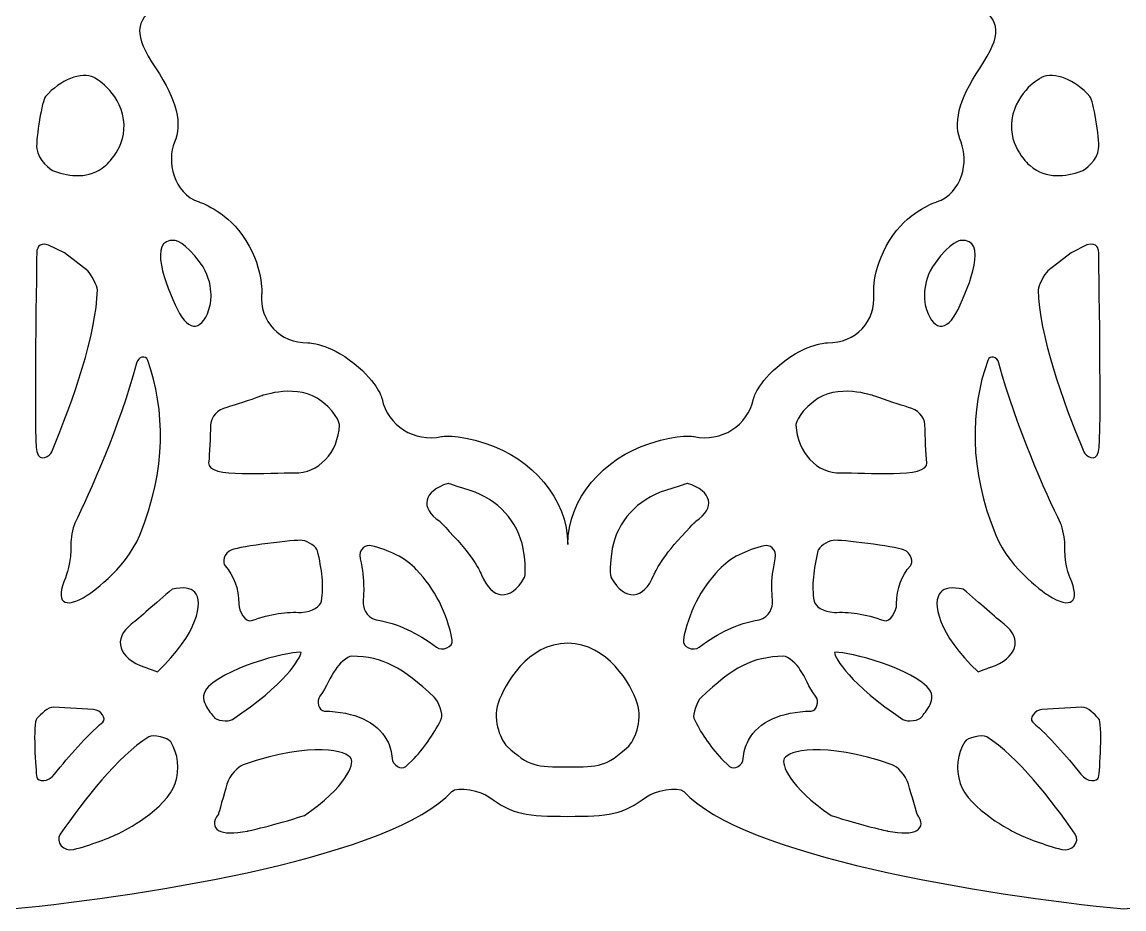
# Model space of a CAD drawing. Header units: centimetres. Extents: x -13 to 13, y -1.7 to 1.7.
# Drawn here: x -11.873 to -9.731, y -1.724 to 0 of the extents above; entities that cross this region are included whole.
import ezdxf

# ---------------------------------------------------------------- set-up
doc = ezdxf.new("R2010")
doc.units = ezdxf.units.CM
doc.header["$MEASUREMENT"] = 0
doc.layers.add('Camada 1', color=7, linetype='Continuous')

msp = doc.modelspace()

# ---------------------------------------------------------------- linework, layer by layer
at = {"layer": 'Camada 1', "color": 250, "lineweight": 25}
for points, knots in [([(-6.48633, -1.448), (-6.48633, -1.448), (-6.48633, -1.54415), (-6.48633, -1.54415), (-6.48633, -1.54415), (-6.56478, -1.54415), (-6.59542, -1.54037), (-6.63934, -1.50594), (-6.63934, -1.50594), (-6.65299, -1.49544), (-6.70117, -1.48454), (-6.71186, -1.49607), (-6.71186, -1.49607), (-6.82555, -1.62048), (-7.29082, -1.69734), (-7.56776, -1.72419), (-7.56776, -1.72419), (-7.84459, -1.69733), (-8.30997, -1.62047), (-8.42366, -1.49607), (-8.42366, -1.49607), (-8.43416, -1.48453), (-8.48253, -1.49543), (-8.496, -1.50594), (-8.496, -1.50594), (-8.54029, -1.54039), (-8.57056, -1.54415), (-8.64919, -1.54415), (-8.64919, -1.54415), (-8.72772, -1.54415), (-8.75828, -1.54037), (-8.8022, -1.50594), (-8.8022, -1.50594), (-8.81585, -1.49544), (-8.86411, -1.48454), (-8.87472, -1.49607), (-8.87472, -1.49607), (-8.98841, -1.62048), (-9.45379, -1.69734), (-9.73062, -1.72419), (-9.73062, -1.72419), (-10.00756, -1.69733), (-10.47283, -1.62047), (-10.58652, -1.49607), (-10.58652, -1.49607), (-10.59708, -1.48453), (-10.64531, -1.49543), (-10.65907, -1.50594), (-10.65907, -1.50594), (-10.70304, -1.54039), (-10.7335, -1.54415), (-10.81208, -1.54415), (-10.81208, -1.54415), (-10.89069, -1.54415), (-10.92106, -1.54037), (-10.96517, -1.50594), (-10.96517, -1.50594), (-10.97882, -1.49544), (-11.02708, -1.48454), (-11.03764, -1.49607), (-11.03764, -1.49607), (-11.15138, -1.62048), (-11.61665, -1.69734), (-11.89354, -1.72419), (-11.89354, -1.72419), (-12.17032, -1.69733), (-12.6357, -1.62047), (-12.74939, -1.49607), (-12.74939, -1.49607), (-12.76, -1.48453), (-12.80829, -1.49543), (-12.82183, -1.50594), (-12.82183, -1.50594), (-12.86594, -1.54039), (-12.89639, -1.54415), (-12.97497, -1.54415), (-12.97497, -1.54415), (-12.97497, -1.54415), (-12.97497, -1.448), (-12.97497, -1.448), (-12.97497, -1.448), (-12.91382, -1.448), (-12.90009, -1.44744), (-12.85638, -1.40768), (-12.85638, -1.40768), (-12.84733, -1.39937), (-12.82746, -1.35987), (-12.83987, -1.32389), (-12.83987, -1.32389), (-12.85209, -1.28783), (-12.89713, -1.20771), (-12.97497, -1.20771), (-12.97497, -1.20771), (-12.97497, -1.20771), (-12.97497, -1.11143), (-12.97497, -1.01546), (-12.97497, -1.01546), (-12.97497, -0.92651), (-12.90462, -0.84761), (-12.81556, -0.81919), (-12.81556, -0.81919), (-12.75595, -0.80006), (-12.72946, -0.80588), (-12.72946, -0.80588), (-12.72946, -0.80588), (-12.6766, -0.81744), (-12.62461, -0.78448), (-12.61384, -0.7327), (-12.61384, -0.7327), (-12.61384, -0.7327), (-12.60757, -0.70251), (-12.55955, -0.66351), (-12.55955, -0.66351), (-12.50991, -0.62335), (-12.4697, -0.62372), (-12.4697, -0.62372), (-12.4697, -0.62372), (-12.41559, -0.6242), (-12.37527, -0.58147), (-12.3799, -0.52887), (-12.3799, -0.52887), (-12.3799, -0.52887), (-12.38487, -0.47386), (-12.34151, -0.41325), (-12.34151, -0.41325), (-12.30778, -0.3661), (-12.25832, -0.34978), (-12.25832, -0.34978), (-12.25832, -0.34978), (-12.20715, -0.33306), (-12.19532, -0.26932), (-12.21038, -0.23379), (-12.21038, -0.23379), (-12.22536, -0.19834), (-12.21652, -0.1533), (-12.17323, -0.08872), (-12.17323, -0.08872), (-12.13008, -0.02414), (-12.13354, 0.00079), (-12.17614, 0.03336), (-12.17614, 0.03336), (-12.17614, 0.03336), (-12.20612, 0.05651), (-12.2226, 0.09204), (-12.2226, 0.09204), (-12.24414, 0.13866), (-12.24535, 0.24394), (-12.24535, 0.24394), (-12.24535, 0.24394), (-12.28475, 0.53659), (-12.7143, 0.95526), (-12.97494, 0.95526), (-12.97494, 0.95526), (-12.97494, 0.95526), (-12.97494, 1.09938), (-12.97494, 1.09938), (-12.97494, 1.09938), (-12.97494, 1.09938), (-12.87823, 1.3288), (-12.87823, 1.3288), (-12.87823, 1.3288), (-12.91107, 1.33529), (-12.94351, 1.3397), (-12.97494, 1.3397), (-12.97494, 1.3397), (-12.97494, 1.3397), (-12.97494, 1.43588), (-12.97494, 1.43588), (-12.97494, 1.43588), (-12.95039, 1.43588), (-12.92525, 1.43366), (-12.89998, 1.42985), (-12.89998, 1.42985), (-12.88453, 1.42747), (-12.85656, 1.45589), (-12.85947, 1.47213), (-12.85947, 1.47213), (-12.86914, 1.52544), (-12.88871, 1.57087), (-12.91671, 1.59955), (-12.91671, 1.59955), (-12.92941, 1.61265), (-12.94994, 1.62807), (-12.97494, 1.62807), (-12.97494, 1.62807), (-12.97494, 1.62807), (-12.97494, 1.72422), (-12.97494, 1.72422), (-12.97494, 1.72422), (-12.92761, 1.72422), (-12.88297, 1.70401), (-12.84561, 1.66601), (-12.84561, 1.66601), (-12.81802, 1.63784), (-12.78868, 1.54918), (-12.73729, 1.54806), (-12.73729, 1.54806), (-12.70864, 1.5475), (-12.67093, 1.55841), (-12.64178, 1.56184), (-12.64178, 1.56184), (-12.56301, 1.57131), (-12.48602, 1.53877), (-12.4408, 1.47694), (-12.4408, 1.47694), (-12.42016, 1.44852), (-12.40717, 1.41593), (-12.40204, 1.38034), (-12.40204, 1.38034), (-12.40029, 1.36872), (-12.38101, 1.33568), (-12.34465, 1.33891), (-12.34465, 1.33891), (-12.26673, 1.34584), (-12.19759, 1.33126), (-12.1515, 1.28753), (-12.1515, 1.28753), (-12.11448, 1.25247), (-12.0911, 1.20244), (-12.0911, 1.14383), (-12.0911, 1.14383), (-12.0911, 1.11586), (-12.00953, 1.06374), (-11.99553, 1.06207), (-11.99553, 1.06207), (-11.95597, 1.0571), (-11.92163, 1.0495), (-11.89353, 1.03061), (-11.89353, 1.03061), (-11.86543, 1.04953), (-11.83101, 1.05709), (-11.79143, 1.06207), (-11.79143, 1.06207), (-11.77751, 1.06374), (-11.69607, 1.11586), (-11.69607, 1.14383), (-11.69607, 1.14383), (-11.69607, 1.20244), (-11.67252, 1.25244), (-11.63559, 1.28753), (-11.63559, 1.28753), (-11.58939, 1.33127), (-11.52039, 1.34584), (-11.44239, 1.33891), (-11.44239, 1.33891), (-11.40604, 1.33568), (-11.3867, 1.36873), (-11.385, 1.38034), (-11.385, 1.38034), (-11.37989, 1.41595), (-11.36696, 1.44852), (-11.34621, 1.47694), (-11.34621, 1.47694), (-11.30107, 1.53877), (-11.22408, 1.57132), (-11.14526, 1.56184), (-11.14526, 1.56184), (-11.11605, 1.5584), (-11.07835, 1.54753), (-11.04972, 1.54806), (-11.04972, 1.54806), (-10.99836, 1.54917), (-10.96897, 1.63786), (-10.94143, 1.66601), (-10.94143, 1.66601), (-10.90426, 1.70403), (-10.85949, 1.72422), (-10.8121, 1.72422), (-10.8121, 1.72422), (-10.76485, 1.72422), (-10.72013, 1.70401), (-10.68277, 1.66601), (-10.68277, 1.66601), (-10.65517, 1.63786), (-10.62583, 1.54917), (-10.57458, 1.54806), (-10.57458, 1.54806), (-10.54587, 1.5475), (-10.50809, 1.55841), (-10.47899, 1.56184), (-10.47899, 1.56184), (-10.40017, 1.57131), (-10.32318, 1.53877), (-10.27801, 1.47694), (-10.27801, 1.47694), (-10.25735, 1.44852), (-10.24441, 1.41593), (-10.23925, 1.38034), (-10.23925, 1.38034), (-10.2375, 1.36872), (-10.21822, 1.33568), (-10.18186, 1.33891), (-10.18186, 1.33891), (-10.10389, 1.34584), (-10.03475, 1.33126), (-9.98871, 1.28753), (-9.98871, 1.28753), (-9.95169, 1.25247), (-9.92825, 1.20244), (-9.92825, 1.14383), (-9.92825, 1.14383), (-9.92825, 1.11586), (-9.84668, 1.06374), (-9.83274, 1.06207), (-9.83274, 1.06207), (-9.79316, 1.0571), (-9.75884, 1.0495), (-9.73069, 1.03061), (-9.73069, 1.03061), (-9.70256, 1.04953), (-9.66822, 1.05709), (-9.62853, 1.06207), (-9.62853, 1.06207), (-9.61461, 1.06374), (-9.5332, 1.11586), (-9.5332, 1.14383), (-9.5332, 1.14383), (-9.5332, 1.20244), (-9.50965, 1.25244), (-9.47274, 1.28753), (-9.47274, 1.28753), (-9.42649, 1.33127), (-9.35749, 1.34584), (-9.27951, 1.33891), (-9.27951, 1.33891), (-9.24313, 1.33568), (-9.22376, 1.36873), (-9.22212, 1.38034), (-9.22212, 1.38034), (-9.21704, 1.41595), (-9.20421, 1.44852), (-9.18336, 1.47694), (-9.18336, 1.47694), (-9.13822, 1.53877), (-9.06118, 1.57132), (-8.98238, 1.56184), (-8.98238, 1.56184), (-8.9532, 1.5584), (-8.91557, 1.54753), (-8.88679, 1.54806), (-8.88679, 1.54806), (-8.83549, 1.54917), (-8.80614, 1.63786), (-8.77855, 1.66601), (-8.77855, 1.66601), (-8.74135, 1.70403), (-8.69661, 1.72422), (-8.64927, 1.72422), (-8.64927, 1.72422), (-8.60193, 1.72422), (-8.55725, 1.70401), (-8.51989, 1.66601), (-8.51989, 1.66601), (-8.49237, 1.63786), (-8.46306, 1.54917), (-8.41165, 1.54806), (-8.41165, 1.54806), (-8.38294, 1.5475), (-8.34529, 1.55841), (-8.31614, 1.56184), (-8.31614, 1.56184), (-8.23732, 1.57131), (-8.16038, 1.53877), (-8.11506, 1.47694), (-8.11506, 1.47694), (-8.09448, 1.44852), (-8.08146, 1.41593), (-8.0764, 1.38034), (-8.0764, 1.38034), (-8.07473, 1.36872), (-8.05537, 1.33568), (-8.01901, 1.33891), (-8.01901, 1.33891), (-7.94104, 1.34584), (-7.8719, 1.33126), (-7.82578, 1.28753), (-7.82578, 1.28753), (-7.78887, 1.25247), (-7.76543, 1.20244), (-7.76543, 1.14383), (-7.76543, 1.14383), (-7.76543, 1.11586), (-7.68386, 1.06374), (-7.66984, 1.06207), (-7.66984, 1.06207), (-7.63034, 1.0571), (-7.59602, 1.0495), (-7.56787, 1.03061), (-7.56787, 1.03061), (-7.53974, 1.04953), (-7.5054, 1.05709), (-7.46582, 1.06207), (-7.46582, 1.06207), (-7.4519, 1.06374), (-7.37033, 1.11586), (-7.37033, 1.14383), (-7.37033, 1.14383), (-7.37033, 1.20244), (-7.34689, 1.25244), (-7.30998, 1.28753), (-7.30998, 1.28753), (-7.26384, 1.33127), (-7.19473, 1.34584), (-7.11675, 1.33891), (-7.11675, 1.33891), (-7.0804, 1.33568), (-7.061, 1.36873), (-7.05936, 1.38034), (-7.05936, 1.38034), (-7.05428, 1.41595), (-7.04137, 1.44852), (-7.0206, 1.47694), (-7.0206, 1.47694), (-6.97538, 1.53877), (-6.89842, 1.57132), (-6.81962, 1.56184), (-6.81962, 1.56184), (-6.79046, 1.5584), (-6.75271, 1.54753), (-6.72403, 1.54806), (-6.72403, 1.54806), (-6.67273, 1.54917), (-6.64336, 1.63786), (-6.61576, 1.66601), (-6.61576, 1.66601), (-6.57859, 1.70403), (-6.53371, 1.72422), (-6.48646, 1.72422), (-6.48646, 1.72422), (-6.48646, 1.72422), (-6.48646, 1.62807), (-6.48646, 1.62807), (-6.48646, 1.62807), (-6.51146, 1.62807), (-6.53197, 1.61264), (-6.54459, 1.59955), (-6.54459, 1.59955), (-6.57274, 1.57087), (-6.59224, 1.52544), (-6.602, 1.47213), (-6.602, 1.47213), (-6.60483, 1.45591), (-6.57681, 1.42747), (-6.56139, 1.42985), (-6.56139, 1.42985), (-6.53612, 1.43366), (-6.51101, 1.43588), (-6.48646, 1.43588), (-6.48646, 1.43588), (-6.48646, 1.43588), (-6.48646, 1.3397), (-6.48646, 1.3397), (-6.48646, 1.3397), (-6.51787, 1.3397), (-6.55033, 1.33528), (-6.58319, 1.32883), (-6.58319, 1.32883), (-6.58319, 1.32883), (-6.48646, 1.09941), (-6.48646, 1.09941), (-6.48646, 1.09941), (-6.48646, 1.09941), (-6.48646, 0.95529), (-6.48646, 0.95529), (-6.48646, 0.95529), (-6.74718, 0.95529), (-7.17663, 0.53661), (-7.21605, 0.24398), (-7.21605, 0.24398), (-7.21605, 0.24398), (-7.21735, 0.1387), (-7.23875, 0.09208), (-7.23875, 0.09208), (-7.25534, 0.05655), (-7.28534, 0.0334), (-7.28534, 0.0334), (-7.28534, 0.0334), (-7.32789, 0.00083), (-7.3313, -0.02409), (-7.2882, -0.08868), (-7.2882, -0.08868), (-7.24491, -0.15326), (-7.23616, -0.19832), (-7.25103, -0.23375), (-7.25103, -0.23375), (-7.26606, -0.26928), (-7.25426, -0.33302), (-7.20314, -0.34974), (-7.20314, -0.34974), (-7.20314, -0.34974), (-7.15366, -0.36606), (-7.1199, -0.41321), (-7.1199, -0.41321), (-7.07653, -0.47383), (-7.08151, -0.52883), (-7.08151, -0.52883), (-7.08151, -0.52883), (-7.08622, -0.58143), (-7.0459, -0.62416), (-6.99171, -0.62368), (-6.99171, -0.62368), (-6.99171, -0.62368), (-6.95157, -0.62331), (-6.90191, -0.66347), (-6.90191, -0.66347), (-6.85384, -0.7025), (-6.84756, -0.73266), (-6.84756, -0.73266), (-6.84756, -0.73266), (-6.83676, -0.78444), (-6.78472, -0.81738), (-6.73212, -0.80584), (-6.73212, -0.80584), (-6.73212, -0.80584), (-6.70553, -0.80002), (-6.64581, -0.81915), (-6.64581, -0.81915), (-6.55678, -0.84757), (-6.48645, -0.92647), (-6.48645, -1.01542), (-6.48645, -1.01542), (-6.48645, -1.11138), (-6.48645, -1.20767), (-6.48645, -1.20767), (-6.48645, -1.20767), (-6.56434, -1.20767), (-6.60938, -1.28776), (-6.62163, -1.32385), (-6.62163, -1.32385), (-6.63393, -1.35983), (-6.61398, -1.39934), (-6.60493, -1.40764), (-6.60493, -1.40764), (-6.56126, -1.44742), (-6.54745, -1.448), (-6.48633, -1.448)], [0, 0, 0, 0, 0.0074074, 0.0074074, 0.0074074, 0.0074074, 0.0148148, 0.0148148, 0.0148148, 0.0148148, 0.0222222, 0.0222222, 0.0222222, 0.0222222, 0.0296296, 0.0296296, 0.0296296, 0.0296296, 0.037037, 0.037037, 0.037037, 0.037037, 0.0444444, 0.0444444, 0.0444444, 0.0444444, 0.0518519, 0.0518519, 0.0518519, 0.0518519, 0.0592593, 0.0592593, 0.0592593, 0.0592593, 0.0666667, 0.0666667, 0.0666667, 0.0666667, 0.0740741, 0.0740741, 0.0740741, 0.0740741, 0.0814815, 0.0814815, 0.0814815, 0.0814815, 0.0888889, 0.0888889, 0.0888889, 0.0888889, 0.0962963, 0.0962963, 0.0962963, 0.0962963, 0.1037037, 0.1037037, 0.1037037, 0.1037037, 0.1111111, 0.1111111, 0.1111111, 0.1111111, 0.1185185, 0.1185185, 0.1185185, 0.1185185, 0.1259259, 0.1259259, 0.1259259, 0.1259259, 0.1333333, 0.1333333, 0.1333333, 0.1333333, 0.1407407, 0.1407407, 0.1407407, 0.1407407, 0.1481481, 0.1481481, 0.1481481, 0.1481481, 0.1555556, 0.1555556, 0.1555556, 0.1555556, 0.162963, 0.162963, 0.162963, 0.162963, 0.1703704, 0.1703704, 0.1703704, 0.1703704, 0.1777778, 0.1777778, 0.1777778, 0.1777778, 0.1851852, 0.1851852, 0.1851852, 0.1851852, 0.1925926, 0.1925926, 0.1925926, 0.1925926, 0.2, 0.2, 0.2, 0.2, 0.2074074, 0.2074074, 0.2074074, 0.2074074, 0.2148148, 0.2148148, 0.2148148, 0.2148148, 0.2222222, 0.2222222, 0.2222222, 0.2222222, 0.2296296, 0.2296296, 0.2296296, 0.2296296, 0.237037, 0.237037, 0.237037, 0.237037, 0.2444444, 0.2444444, 0.2444444, 0.2444444, 0.2518519, 0.2518519, 0.2518519, 0.2518519, 0.2592593, 0.2592593, 0.2592593, 0.2592593, 0.2666667, 0.2666667, 0.2666667, 0.2666667, 0.2740741, 0.2740741, 0.2740741, 0.2740741, 0.2814815, 0.2814815, 0.2814815, 0.2814815, 0.2888889, 0.2888889, 0.2888889, 0.2888889, 0.2962963, 0.2962963, 0.2962963, 0.2962963, 0.3037037, 0.3037037, 0.3037037, 0.3037037, 0.3111111, 0.3111111, 0.3111111, 0.3111111, 0.3185185, 0.3185185, 0.3185185, 0.3185185, 0.3259259, 0.3259259, 0.3259259, 0.3259259, 0.3333333, 0.3333333, 0.3333333, 0.3333333, 0.3407407, 0.3407407, 0.3407407, 0.3407407, 0.3481481, 0.3481481, 0.3481481, 0.3481481, 0.3555556, 0.3555556, 0.3555556, 0.3555556, 0.362963, 0.362963, 0.362963, 0.362963, 0.3703704, 0.3703704, 0.3703704, 0.3703704, 0.3777778, 0.3777778, 0.3777778, 0.3777778, 0.3851852, 0.3851852, 0.3851852, 0.3851852, 0.3925926, 0.3925926, 0.3925926, 0.3925926, 0.4, 0.4, 0.4, 0.4, 0.4074074, 0.4074074, 0.4074074, 0.4074074, 0.4148148, 0.4148148, 0.4148148, 0.4148148, 0.4222222, 0.4222222, 0.4222222, 0.4222222, 0.4296296, 0.4296296, 0.4296296, 0.4296296, 0.437037, 0.437037, 0.437037, 0.437037, 0.4444444, 0.4444444, 0.4444444, 0.4444444, 0.4518519, 0.4518519, 0.4518519, 0.4518519, 0.4592593, 0.4592593, 0.4592593, 0.4592593, 0.4666667, 0.4666667, 0.4666667, 0.4666667, 0.4740741, 0.4740741, 0.4740741, 0.4740741, 0.4814815, 0.4814815, 0.4814815, 0.4814815, 0.4888889, 0.4888889, 0.4888889, 0.4888889, 0.4962963, 0.4962963, 0.4962963, 0.4962963, 0.5037037, 0.5037037, 0.5037037, 0.5037037, 0.5111111, 0.5111111, 0.5111111, 0.5111111, 0.5185185, 0.5185185, 0.5185185, 0.5185185, 0.5259259, 0.5259259, 0.5259259, 0.5259259, 0.5333333, 0.5333333, 0.5333333, 0.5333333, 0.5407407, 0.5407407, 0.5407407, 0.5407407, 0.5481481, 0.5481481, 0.5481481, 0.5481481, 0.5555556, 0.5555556, 0.5555556, 0.5555556, 0.562963, 0.562963, 0.562963, 0.562963, 0.5703704, 0.5703704, 0.5703704, 0.5703704, 0.5777778, 0.5777778, 0.5777778, 0.5777778, 0.5851852, 0.5851852, 0.5851852, 0.5851852, 0.5925926, 0.5925926, 0.5925926, 0.5925926, 0.6, 0.6, 0.6, 0.6, 0.6074074, 0.6074074, 0.6074074, 0.6074074, 0.6148148, 0.6148148, 0.6148148, 0.6148148, 0.6222222, 0.6222222, 0.6222222, 0.6222222, 0.6296296, 0.6296296, 0.6296296, 0.6296296, 0.637037, 0.637037, 0.637037, 0.637037, 0.6444444, 0.6444444, 0.6444444, 0.6444444, 0.6518519, 0.6518519, 0.6518519, 0.6518519, 0.6592593, 0.6592593, 0.6592593, 0.6592593, 0.6666667, 0.6666667, 0.6666667, 0.6666667, 0.6740741, 0.6740741, 0.6740741, 0.6740741, 0.6814815, 0.6814815, 0.6814815, 0.6814815, 0.6888889, 0.6888889, 0.6888889, 0.6888889, 0.6962963, 0.6962963, 0.6962963, 0.6962963, 0.7037037, 0.7037037, 0.7037037, 0.7037037, 0.7111111, 0.7111111, 0.7111111, 0.7111111, 0.7185185, 0.7185185, 0.7185185, 0.7185185, 0.7259259, 0.7259259, 0.7259259, 0.7259259, 0.7333333, 0.7333333, 0.7333333, 0.7333333, 0.7407407, 0.7407407, 0.7407407, 0.7407407, 0.7481481, 0.7481481, 0.7481481, 0.7481481, 0.7555556, 0.7555556, 0.7555556, 0.7555556, 0.762963, 0.762963, 0.762963, 0.762963, 0.7703704, 0.7703704, 0.7703704, 0.7703704, 0.7777778, 0.7777778, 0.7777778, 0.7777778, 0.7851852, 0.7851852, 0.7851852, 0.7851852, 0.7925926, 0.7925926, 0.7925926, 0.7925926, 0.8, 0.8, 0.8, 0.8, 0.8074074, 0.8074074, 0.8074074, 0.8074074, 0.8148148, 0.8148148, 0.8148148, 0.8148148, 0.8222222, 0.8222222, 0.8222222, 0.8222222, 0.8296296, 0.8296296, 0.8296296, 0.8296296, 0.837037, 0.837037, 0.837037, 0.837037, 0.8444444, 0.8444444, 0.8444444, 0.8444444, 0.8518519, 0.8518519, 0.8518519, 0.8518519, 0.8592593, 0.8592593, 0.8592593, 0.8592593, 0.8666667, 0.8666667, 0.8666667, 0.8666667, 0.8740741, 0.8740741, 0.8740741, 0.8740741, 0.8814815, 0.8814815, 0.8814815, 0.8814815, 0.8888889, 0.8888889, 0.8888889, 0.8888889, 0.8962963, 0.8962963, 0.8962963, 0.8962963, 0.9037037, 0.9037037, 0.9037037, 0.9037037, 0.9111111, 0.9111111, 0.9111111, 0.9111111, 0.9185185, 0.9185185, 0.9185185, 0.9185185, 0.9259259, 0.9259259, 0.9259259, 0.9259259, 0.9333333, 0.9333333, 0.9333333, 0.9333333, 0.9407407, 0.9407407, 0.9407407, 0.9407407, 0.9481481, 0.9481481, 0.9481481, 0.9481481, 0.9555556, 0.9555556, 0.9555556, 0.9555556, 0.962963, 0.962963, 0.962963, 0.962963, 0.9703704, 0.9703704, 0.9703704, 0.9703704, 0.9777778, 0.9777778, 0.9777778, 0.9777778, 0.9851852, 0.9851852, 0.9851852, 0.9851852, 1, 1, 1, 1]), ([(-10.01031, -0.0887), (-10.0536, -0.15328), (-10.06254, -0.19834), (-10.0474, -0.23377), (-10.0474, -0.23377), (-10.03245, -0.2693), (-10.04425, -0.33304), (-10.09537, -0.34976), (-10.09537, -0.34976), (-10.09537, -0.34976), (-10.14485, -0.36608), (-10.17861, -0.41323), (-10.17861, -0.41323), (-10.22198, -0.47385), (-10.217, -0.52885), (-10.217, -0.52885), (-10.217, -0.52885), (-10.21229, -0.58145), (-10.25261, -0.62418), (-10.30675, -0.6237), (-10.30675, -0.6237), (-10.30675, -0.6237), (-10.34699, -0.62333), (-10.39663, -0.66349), (-10.39663, -0.66349), (-10.44465, -0.70252), (-10.4509, -0.73268), (-10.4509, -0.73268), (-10.4509, -0.73268), (-10.46175, -0.78446), (-10.51374, -0.8174), (-10.56647, -0.80586), (-10.56647, -0.80586), (-10.56647, -0.80586), (-10.59309, -0.80004), (-10.65262, -0.81917), (-10.65262, -0.81917), (-10.74176, -0.84759), (-10.81203, -0.92649), (-10.81203, -1.01544), (-10.81203, -1.01544), (-10.81203, -0.92649), (-10.88244, -0.84759), (-10.97149, -0.81917), (-10.97149, -0.81917), (-11.0311, -0.80004), (-11.05766, -0.80586), (-11.05766, -0.80586), (-11.05766, -0.80586), (-11.11037, -0.81742), (-11.16236, -0.78446), (-11.17315, -0.73268), (-11.17315, -0.73268), (-11.17315, -0.73268), (-11.17947, -0.70249), (-11.22752, -0.66349), (-11.22752, -0.66349), (-11.27708, -0.62333), (-11.31735, -0.6237), (-11.31735, -0.6237), (-11.31735, -0.6237), (-11.37143, -0.62418), (-11.41175, -0.58145), (-11.40715, -0.52885), (-11.40715, -0.52885), (-11.40715, -0.52885), (-11.40212, -0.47384), (-11.44549, -0.41323), (-11.44549, -0.41323), (-11.47922, -0.36608), (-11.52873, -0.34976), (-11.52873, -0.34976), (-11.52873, -0.34976), (-11.5799, -0.33304), (-11.5917, -0.2693), (-11.57667, -0.23377), (-11.57667, -0.23377), (-11.56172, -0.19832), (-11.57053, -0.15328), (-11.61376, -0.0887), (-11.61376, -0.0887), (-11.65689, -0.02412), (-11.65345, 0.00081), (-11.61101, 0.03338), (-11.61101, 0.03338), (-11.61101, 0.03338), (-11.58087, 0.05653), (-11.56444, 0.09206), (-11.56444, 0.09206), (-11.5428, 0.13868), (-11.54169, 0.24396), (-11.54169, 0.24396), (-11.54169, 0.24396), (-11.50229, 0.53659), (-11.07272, 0.95527), (-10.81205, 0.95527), (-10.81205, 0.95527), (-10.55136, 0.95527), (-10.1218, 0.53659), (-10.08249, 0.24396), (-10.08249, 0.24396), (-10.08249, 0.24396), (-10.08119, 0.13868), (-10.05971, 0.09206), (-10.05971, 0.09206), (-10.04317, 0.05653), (-10.0132, 0.03338), (-10.0132, 0.03338), (-10.0132, 0.03338), (-9.97065, 0.00081), (-9.96713, -0.02409), (-10.01031, -0.0887)], [0, 0, 0, 0, 0.0344828, 0.0344828, 0.0344828, 0.0344828, 0.0689655, 0.0689655, 0.0689655, 0.0689655, 0.1034483, 0.1034483, 0.1034483, 0.1034483, 0.137931, 0.137931, 0.137931, 0.137931, 0.1724138, 0.1724138, 0.1724138, 0.1724138, 0.2068966, 0.2068966, 0.2068966, 0.2068966, 0.2413793, 0.2413793, 0.2413793, 0.2413793, 0.2758621, 0.2758621, 0.2758621, 0.2758621, 0.3103448, 0.3103448, 0.3103448, 0.3103448, 0.3448276, 0.3448276, 0.3448276, 0.3448276, 0.3793103, 0.3793103, 0.3793103, 0.3793103, 0.4137931, 0.4137931, 0.4137931, 0.4137931, 0.4482759, 0.4482759, 0.4482759, 0.4482759, 0.4827586, 0.4827586, 0.4827586, 0.4827586, 0.5172414, 0.5172414, 0.5172414, 0.5172414, 0.5517241, 0.5517241, 0.5517241, 0.5517241, 0.5862069, 0.5862069, 0.5862069, 0.5862069, 0.6206897, 0.6206897, 0.6206897, 0.6206897, 0.6551724, 0.6551724, 0.6551724, 0.6551724, 0.6896552, 0.6896552, 0.6896552, 0.6896552, 0.7241379, 0.7241379, 0.7241379, 0.7241379, 0.7586207, 0.7586207, 0.7586207, 0.7586207, 0.7931034, 0.7931034, 0.7931034, 0.7931034, 0.8275862, 0.8275862, 0.8275862, 0.8275862, 0.862069, 0.862069, 0.862069, 0.862069, 0.8965517, 0.8965517, 0.8965517, 0.8965517, 0.9310345, 0.9310345, 0.9310345, 0.9310345, 1, 1, 1, 1]), ([(-11.73301, -0.10807), (-11.73301, -0.10807), (-11.68427, -0.13289), (-11.67565, -0.18964), (-11.67565, -0.18964), (-11.66747, -0.24301), (-11.71076, -0.27907), (-11.71076, -0.27907), (-11.71076, -0.27907), (-11.74352, -0.30648), (-11.77979, -0.30003), (-11.81014, -0.29016), (-11.81014, -0.29016), (-11.81789, -0.28757), (-11.84234, -0.26838), (-11.84438, -0.24632), (-11.84438, -0.24632), (-11.84647, -0.22436), (-11.83377, -0.15194), (-11.82734, -0.14472), (-11.82734, -0.14472), (-11.7989, -0.11233), (-11.7581, -0.09542), (-11.73301, -0.10807)], [0, 0, 0, 0, 0.1428571, 0.1428571, 0.1428571, 0.1428571, 0.2857143, 0.2857143, 0.2857143, 0.2857143, 0.4285714, 0.4285714, 0.4285714, 0.4285714, 0.5714286, 0.5714286, 0.5714286, 0.5714286, 0.7142857, 0.7142857, 0.7142857, 0.7142857, 1, 1, 1, 1]), ([(-9.79679, -0.14471), (-9.79041, -0.15191), (-9.77777, -0.22435), (-9.7798, -0.24631), (-9.7798, -0.24631), (-9.78184, -0.26838), (-9.80628, -0.28759), (-9.81396, -0.29015), (-9.81396, -0.29015), (-9.84431, -0.30002), (-9.88058, -0.30647), (-9.91326, -0.27906), (-9.91326, -0.27906), (-9.91326, -0.27906), (-9.95663, -0.243), (-9.94853, -0.18963), (-9.94853, -0.18963), (-9.93985, -0.13288), (-9.89114, -0.10806), (-9.89114, -0.10806), (-9.89114, -0.10806), (-9.86601, -0.09542), (-9.82521, -0.11233), (-9.79679, -0.14471)], [0, 0, 0, 0, 0.1428571, 0.1428571, 0.1428571, 0.1428571, 0.2857143, 0.2857143, 0.2857143, 0.2857143, 0.4285714, 0.4285714, 0.4285714, 0.4285714, 0.5714286, 0.5714286, 0.5714286, 0.5714286, 0.7142857, 0.7142857, 0.7142857, 0.7142857, 1, 1, 1, 1]), ([(-11.84438, -0.44462), (-11.84438, -0.44462), (-11.84234, -0.42663), (-11.82168, -0.43345), (-11.82168, -0.43345), (-11.82168, -0.43345), (-11.7908, -0.44848), (-11.7908, -0.44848), (-11.7908, -0.44848), (-11.7908, -0.44848), (-11.7454, -0.48375), (-11.7454, -0.48375), (-11.7454, -0.48375), (-11.73908, -0.48947), (-11.72635, -0.51402), (-11.72648, -0.52066), (-11.72648, -0.52066), (-11.72878, -0.60705), (-11.77305, -0.73447), (-11.81535, -0.83525), (-11.81535, -0.83525), (-11.81871, -0.84337), (-11.83818, -0.85721), (-11.84437, -0.83517), (-11.84437, -0.83517), (-11.85046, -0.81308), (-11.84438, -0.44462), (-11.84438, -0.44462)], [0, 0, 0, 0, 0.125, 0.125, 0.125, 0.125, 0.25, 0.25, 0.25, 0.25, 0.375, 0.375, 0.375, 0.375, 0.5, 0.5, 0.5, 0.5, 0.625, 0.625, 0.625, 0.625, 0.75, 0.75, 0.75, 0.75, 1, 1, 1, 1]), ([(-11.50725, -0.55), (-11.52003, -0.6013), (-11.54871, -0.60527), (-11.57091, -0.55868), (-11.57091, -0.55868), (-11.59316, -0.51217), (-11.63015, -0.42025), (-11.57631, -0.42469), (-11.57631, -0.42469), (-11.57631, -0.42469), (-11.5562, -0.42636), (-11.52601, -0.46843), (-11.52601, -0.46843), (-11.49703, -0.50894), (-11.50725, -0.55), (-11.50725, -0.55)], [0, 0, 0, 0, 0.2, 0.2, 0.2, 0.2, 0.4, 0.4, 0.4, 0.4, 0.6, 0.6, 0.6, 0.6, 1, 1, 1, 1]), ([(-10.11689, -0.55), (-10.11689, -0.55), (-10.12713, -0.50894), (-10.09797, -0.46843), (-10.09797, -0.46843), (-10.06807, -0.42633), (-10.04786, -0.42469), (-10.04786, -0.42469), (-10.04786, -0.42469), (-9.99396, -0.42024), (-10.03087, -0.51219), (-10.05313, -0.55868), (-10.05313, -0.55868), (-10.07537, -0.60527), (-10.10408, -0.60133), (-10.11689, -0.55)], [0, 0, 0, 0, 0.2, 0.2, 0.2, 0.2, 0.4, 0.4, 0.4, 0.4, 0.6, 0.6, 0.6, 0.6, 1, 1, 1, 1]), ([(-9.80878, -0.83522), (-9.85106, -0.73444), (-9.89543, -0.60702), (-9.89755, -0.52063), (-9.89755, -0.52063), (-9.89774, -0.51399), (-9.88498, -0.48944), (-9.87874, -0.48372), (-9.87874, -0.48372), (-9.87874, -0.48372), (-9.83334, -0.44845), (-9.83334, -0.44845), (-9.83334, -0.44845), (-9.83334, -0.44845), (-9.80252, -0.43342), (-9.80252, -0.43342), (-9.80252, -0.43342), (-9.78186, -0.42659), (-9.77982, -0.44459), (-9.77982, -0.44459), (-9.77982, -0.44459), (-9.77982, -0.44459), (-9.77355, -0.81308), (-9.77982, -0.83514), (-9.77982, -0.83514), (-9.78589, -0.85718), (-9.80537, -0.84335), (-9.80878, -0.83522)], [0, 0, 0, 0, 0.125, 0.125, 0.125, 0.125, 0.25, 0.25, 0.25, 0.25, 0.375, 0.375, 0.375, 0.375, 0.5, 0.5, 0.5, 0.5, 0.625, 0.625, 0.625, 0.625, 0.75, 0.75, 0.75, 0.75, 1, 1, 1, 1]), ([(-11.78818, -1.07933), (-11.78818, -1.07933), (-11.77627, -1.05033), (-11.77839, -1.01334), (-11.77839, -1.01334), (-11.77871, -1.00741), (-11.77442, -0.98289), (-11.77032, -0.97447), (-11.77032, -0.97447), (-11.74214, -0.91589), (-11.68325, -0.78744), (-11.65054, -0.66303), (-11.65054, -0.66303), (-11.64723, -0.65057), (-11.6326, -0.64678), (-11.62876, -0.65769), (-11.62876, -0.65769), (-11.59458, -0.75355), (-11.59188, -0.86957), (-11.64421, -0.99755), (-11.64421, -0.99755), (-11.67239, -1.06632), (-11.74613, -1.1142), (-11.74613, -1.1142), (-11.74613, -1.1142), (-11.79122, -1.14336), (-11.81014, -1.12767), (-11.78818, -1.07933)], [0, 0, 0, 0, 0.125, 0.125, 0.125, 0.125, 0.25, 0.25, 0.25, 0.25, 0.375, 0.375, 0.375, 0.375, 0.5, 0.5, 0.5, 0.5, 0.625, 0.625, 0.625, 0.625, 0.75, 0.75, 0.75, 0.75, 1, 1, 1, 1]), ([(-9.99536, -0.65769), (-9.9915, -0.64679), (-9.97692, -0.65057), (-9.97358, -0.66303), (-9.97358, -0.66303), (-9.94075, -0.78741), (-9.88206, -0.91589), (-9.8538, -0.97447), (-9.8538, -0.97447), (-9.84975, -0.98286), (-9.84549, -1.00741), (-9.84568, -1.01334), (-9.84568, -1.01334), (-9.84772, -1.05033), (-9.83589, -1.07933), (-9.83589, -1.07933), (-9.83589, -1.07933), (-9.81393, -1.12767), (-9.83285, -1.14336), (-9.87796, -1.1142), (-9.87796, -1.1142), (-9.87796, -1.1142), (-9.95181, -1.06628), (-9.97985, -0.99755), (-9.97985, -0.99755), (-10.03227, -0.86957), (-10.02952, -0.75355), (-9.99536, -0.65769)], [0, 0, 0, 0, 0.125, 0.125, 0.125, 0.125, 0.25, 0.25, 0.25, 0.25, 0.375, 0.375, 0.375, 0.375, 0.5, 0.5, 0.5, 0.5, 0.625, 0.625, 0.625, 0.625, 0.75, 0.75, 0.75, 0.75, 1, 1, 1, 1]), ([(-11.34318, -0.87658), (-11.38903, -0.87499), (-11.514, -0.88785), (-11.51024, -0.85692), (-11.51024, -0.85692), (-11.50815, -0.83911), (-11.50733, -0.80665), (-11.50646, -0.78302), (-11.50646, -0.78302), (-11.50585, -0.76585), (-11.49188, -0.75384), (-11.47495, -0.74905), (-11.47495, -0.74905), (-11.4573, -0.744), (-11.43315, -0.73614), (-11.40722, -0.72672), (-11.40722, -0.72672), (-11.40722, -0.72672), (-11.3356, -0.70082), (-11.29025, -0.73752), (-11.29025, -0.73752), (-11.25519, -0.76604), (-11.25583, -0.78348), (-11.25583, -0.78348), (-11.25583, -0.78348), (-11.2579, -0.83633), (-11.29717, -0.87822), (-11.34318, -0.87658)], [0, 0, 0, 0, 0.125, 0.125, 0.125, 0.125, 0.25, 0.25, 0.25, 0.25, 0.375, 0.375, 0.375, 0.375, 0.5, 0.5, 0.5, 0.5, 0.625, 0.625, 0.625, 0.625, 0.75, 0.75, 0.75, 0.75, 1, 1, 1, 1]), ([(-10.28109, -0.87658), (-10.32705, -0.87825), (-10.36626, -0.83634), (-10.36838, -0.78347), (-10.36838, -0.78347), (-10.36838, -0.78347), (-10.36896, -0.76603), (-10.33385, -0.73751), (-10.33385, -0.73751), (-10.28845, -0.70079), (-10.21693, -0.72671), (-10.21693, -0.72671), (-10.21693, -0.72671), (-10.191, -0.7361), (-10.167, -0.74396), (-10.1492, -0.74904), (-10.1492, -0.74904), (-10.13232, -0.75386), (-10.11838, -0.76584), (-10.11774, -0.78301), (-10.11774, -0.78301), (-10.11681, -0.80664), (-10.11589, -0.8391), (-10.11388, -0.85691), (-10.11388, -0.85691), (-10.11017, -0.88785), (-10.2351, -0.87499), (-10.28109, -0.87658)], [0, 0, 0, 0, 0.125, 0.125, 0.125, 0.125, 0.25, 0.25, 0.25, 0.25, 0.375, 0.375, 0.375, 0.375, 0.5, 0.5, 0.5, 0.5, 0.625, 0.625, 0.625, 0.625, 0.75, 0.75, 0.75, 0.75, 1, 1, 1, 1]), ([(-10.97972, -1.07462), (-10.97972, -1.07462), (-10.99176, -1.04406), (-11.03338, -0.99988), (-11.03338, -0.99988), (-11.06087, -0.97043), (-11.06087, -0.97043), (-11.06087, -0.97043), (-11.06087, -0.97043), (-11.10027, -0.94506), (-11.09294, -0.91182), (-11.04478, -0.8969), (-11.04478, -0.8969), (-11.04478, -0.8969), (-11.04478, -0.8969), (-11.00197, -0.91055), (-11.00197, -0.91055), (-10.94765, -0.92791), (-10.90812, -0.97127), (-10.89881, -1.02369), (-10.89881, -1.02369), (-10.89069, -1.06991), (-10.89651, -1.08018), (-10.89651, -1.08018), (-10.89651, -1.08018), (-10.9227, -1.12648), (-10.96017, -1.12391), (-10.97972, -1.07462)], [0, 0, 0, 0, 0.125, 0.125, 0.125, 0.125, 0.25, 0.25, 0.25, 0.25, 0.375, 0.375, 0.375, 0.375, 0.5, 0.5, 0.5, 0.5, 0.625, 0.625, 0.625, 0.625, 0.75, 0.75, 0.75, 0.75, 1, 1, 1, 1]), ([(-10.56316, -0.97043), (-10.56316, -0.97043), (-10.56316, -0.97043), (-10.59081, -0.99988), (-10.59081, -0.99988), (-10.63227, -1.04407), (-10.64436, -1.07462), (-10.64436, -1.07462), (-10.64436, -1.07462), (-10.66397, -1.12389), (-10.70138, -1.12648), (-10.72755, -1.08015), (-10.72755, -1.08015), (-10.72755, -1.08015), (-10.73345, -1.06988), (-10.72535, -1.02366), (-10.72535, -1.02366), (-10.71601, -0.97125), (-10.67648, -0.92788), (-10.62208, -0.91052), (-10.62208, -0.91052), (-10.5793, -0.89687), (-10.5793, -0.89687), (-10.5793, -0.89687), (-10.5793, -0.89687), (-10.5312, -0.91182), (-10.52382, -0.94505), (-10.56316, -0.97043)], [0, 0, 0, 0, 0.125, 0.125, 0.125, 0.125, 0.25, 0.25, 0.25, 0.25, 0.375, 0.375, 0.375, 0.375, 0.5, 0.5, 0.5, 0.5, 0.625, 0.625, 0.625, 0.625, 0.75, 0.75, 0.75, 0.75, 1, 1, 1, 1]), ([(-11.29854, -1.02784), (-11.29031, -1.06372), (-11.28552, -1.09565), (-11.29105, -1.12584), (-11.29105, -1.12584), (-11.29285, -1.13589), (-11.30767, -1.14558), (-11.33031, -1.14807), (-11.33031, -1.14807), (-11.3573, -1.1454), (-11.38987, -1.15066), (-11.42675, -1.1635), (-11.42675, -1.1635), (-11.43911, -1.16784), (-11.45157, -1.1453), (-11.45157, -1.13101), (-11.45157, -1.13101), (-11.45157, -1.10109), (-11.46147, -1.07592), (-11.47837, -1.05716), (-11.47837, -1.05716), (-11.48395, -1.0511), (-11.48117, -1.03234), (-11.46503, -1.02597), (-11.46503, -1.02597), (-11.44908, -1.01943), (-11.34054, -1.00576), (-11.32824, -1.00763), (-11.32824, -1.00763), (-11.31598, -1.00935), (-11.30008, -1.02109), (-11.29854, -1.02784)], [0, 0, 0, 0, 0.1111111, 0.1111111, 0.1111111, 0.1111111, 0.2222222, 0.2222222, 0.2222222, 0.2222222, 0.3333333, 0.3333333, 0.3333333, 0.3333333, 0.4444444, 0.4444444, 0.4444444, 0.4444444, 0.5555556, 0.5555556, 0.5555556, 0.5555556, 0.6666667, 0.6666667, 0.6666667, 0.6666667, 0.7777778, 0.7777778, 0.7777778, 0.7777778, 1, 1, 1, 1]), ([(-10.15909, -1.02596), (-10.14295, -1.03234), (-10.14025, -1.05107), (-10.14581, -1.05715), (-10.14581, -1.05715), (-10.1628, -1.07591), (-10.17256, -1.10107), (-10.17256, -1.131), (-10.17256, -1.131), (-10.17256, -1.14529), (-10.18494, -1.16783), (-10.19738, -1.16349), (-10.19738, -1.16349), (-10.23437, -1.15066), (-10.26686, -1.14539), (-10.29371, -1.14806), (-10.29371, -1.14806), (-10.31636, -1.14557), (-10.33125, -1.13589), (-10.33303, -1.12583), (-10.33303, -1.12583), (-10.33856, -1.09564), (-10.33377, -1.06371), (-10.3256, -1.02783), (-10.3256, -1.02783), (-10.32407, -1.02108), (-10.3083, -1.00936), (-10.29594, -1.00762), (-10.29594, -1.00762), (-10.28355, -1.00577), (-10.17512, -1.01943), (-10.15909, -1.02596)], [0, 0, 0, 0, 0.1111111, 0.1111111, 0.1111111, 0.1111111, 0.2222222, 0.2222222, 0.2222222, 0.2222222, 0.3333333, 0.3333333, 0.3333333, 0.3333333, 0.4444444, 0.4444444, 0.4444444, 0.4444444, 0.5555556, 0.5555556, 0.5555556, 0.5555556, 0.6666667, 0.6666667, 0.6666667, 0.6666667, 0.7777778, 0.7777778, 0.7777778, 0.7777778, 1, 1, 1, 1]), ([(-11.10587, -1.06472), (-11.07102, -1.10181), (-11.04592, -1.14925), (-11.03679, -1.2013), (-11.03679, -1.2013), (-11.03436, -1.21514), (-11.05626, -1.22363), (-11.06743, -1.21532), (-11.06743, -1.21532), (-11.10572, -1.18661), (-11.1413, -1.16947), (-11.18456, -1.16187), (-11.18456, -1.16187), (-11.20528, -1.15764), (-11.21102, -1.13639), (-11.20991, -1.1256), (-11.20991, -1.1256), (-11.20991, -1.1256), (-11.20872, -1.10274), (-11.20872, -1.10274), (-11.20872, -1.10274), (-11.20872, -1.08004), (-11.21094, -1.06575), (-11.21565, -1.04339), (-11.21565, -1.04339), (-11.21975, -1.02336), (-11.20337, -1.01561), (-11.19448, -1.01794), (-11.19448, -1.01794), (-11.15942, -1.02654), (-11.12802, -1.04112), (-11.10587, -1.06472)], [0, 0, 0, 0, 0.1111111, 0.1111111, 0.1111111, 0.1111111, 0.2222222, 0.2222222, 0.2222222, 0.2222222, 0.3333333, 0.3333333, 0.3333333, 0.3333333, 0.4444444, 0.4444444, 0.4444444, 0.4444444, 0.5555556, 0.5555556, 0.5555556, 0.5555556, 0.6666667, 0.6666667, 0.6666667, 0.6666667, 0.7777778, 0.7777778, 0.7777778, 0.7777778, 1, 1, 1, 1]), ([(-10.58729, -1.2013), (-10.57824, -1.14926), (-10.55305, -1.10182), (-10.51823, -1.06472), (-10.51823, -1.06472), (-10.49608, -1.04109), (-10.4647, -1.02654), (-10.42967, -1.01794), (-10.42967, -1.01794), (-10.42081, -1.01561), (-10.40448, -1.02336), (-10.40864, -1.04339), (-10.40864, -1.04339), (-10.41311, -1.06575), (-10.41541, -1.08003), (-10.41541, -1.10274), (-10.41541, -1.10274), (-10.41541, -1.10274), (-10.41422, -1.1256), (-10.41422, -1.1256), (-10.41422, -1.1256), (-10.41306, -1.1364), (-10.41882, -1.15764), (-10.43954, -1.16187), (-10.43954, -1.16187), (-10.48283, -1.16944), (-10.51839, -1.18661), (-10.55659, -1.21532), (-10.55659, -1.21532), (-10.56792, -1.22363), (-10.58983, -1.21517), (-10.58729, -1.2013)], [0, 0, 0, 0, 0.1111111, 0.1111111, 0.1111111, 0.1111111, 0.2222222, 0.2222222, 0.2222222, 0.2222222, 0.3333333, 0.3333333, 0.3333333, 0.3333333, 0.4444444, 0.4444444, 0.4444444, 0.4444444, 0.5555556, 0.5555556, 0.5555556, 0.5555556, 0.6666667, 0.6666667, 0.6666667, 0.6666667, 0.7777778, 0.7777778, 0.7777778, 0.7777778, 1, 1, 1, 1]), ([(-11.53728, -1.10811), (-11.51953, -1.12785), (-11.53127, -1.18838), (-11.60991, -1.26342), (-11.60991, -1.26342), (-11.62422, -1.2576), (-11.63446, -1.25419), (-11.63446, -1.25419), (-11.63446, -1.25419), (-11.68563, -1.23683), (-11.6974, -1.19929), (-11.66057, -1.17066), (-11.66057, -1.17066), (-11.6443, -1.15796), (-11.61403, -1.13036), (-11.58098, -1.10266), (-11.58098, -1.10266), (-11.55998, -1.09748), (-11.54418, -1.10047), (-11.53728, -1.10811)], [0, 0, 0, 0, 0.1666667, 0.1666667, 0.1666667, 0.1666667, 0.3333333, 0.3333333, 0.3333333, 0.3333333, 0.5, 0.5, 0.5, 0.5, 0.6666667, 0.6666667, 0.6666667, 0.6666667, 1, 1, 1, 1]), ([(-10.0142, -1.26343), (-10.09291, -1.18839), (-10.10471, -1.12786), (-10.08693, -1.10812), (-10.08693, -1.10812), (-10.08, -1.10047), (-10.06415, -1.09751), (-10.04309, -1.10267), (-10.04309, -1.10267), (-10.01004, -1.13037), (-9.97988, -1.15797), (-9.96345, -1.17067), (-9.96345, -1.17067), (-9.92673, -1.1993), (-9.93853, -1.23684), (-9.98964, -1.2542), (-9.98964, -1.2542), (-9.98965, -1.25419), (-9.99999, -1.2576), (-10.0142, -1.26343)], [0, 0, 0, 0, 0.1666667, 0.1666667, 0.1666667, 0.1666667, 0.3333333, 0.3333333, 0.3333333, 0.3333333, 0.5, 0.5, 0.5, 0.5, 0.6666667, 0.6666667, 0.6666667, 0.6666667, 1, 1, 1, 1]), ([(-11.50037, -1.351), (-11.50553, -1.34206), (-11.53516, -1.31576), (-11.51037, -1.29176), (-11.51037, -1.29176), (-11.46751, -1.24977), (-11.33942, -1.22069), (-11.33059, -1.2258), (-11.33059, -1.2258), (-11.33115, -1.23585), (-11.3616, -1.28808), (-11.46383, -1.35571), (-11.46383, -1.35571), (-11.47198, -1.36122), (-11.4964, -1.35799), (-11.50037, -1.351)], [0, 0, 0, 0, 0.2, 0.2, 0.2, 0.2, 0.4, 0.4, 0.4, 0.4, 0.6, 0.6, 0.6, 0.6, 1, 1, 1, 1]), ([(-10.67696, -1.32386), (-10.66463, -1.35984), (-10.68453, -1.39935), (-10.69355, -1.40765), (-10.69355, -1.40765), (-10.7371, -1.44742), (-10.75091, -1.44797), (-10.81206, -1.44797), (-10.81206, -1.44797), (-10.87323, -1.44797), (-10.88699, -1.44741), (-10.93059, -1.40765), (-10.93059, -1.40765), (-10.93964, -1.39934), (-10.95961, -1.35984), (-10.94734, -1.32386), (-10.94734, -1.32386), (-10.93488, -1.2878), (-10.88995, -1.20768), (-10.81206, -1.20768), (-10.81206, -1.20768), (-10.73421, -1.2077), (-10.68918, -1.28779), (-10.67696, -1.32386)], [0, 0, 0, 0, 0.1428571, 0.1428571, 0.1428571, 0.1428571, 0.2857143, 0.2857143, 0.2857143, 0.2857143, 0.4285714, 0.4285714, 0.4285714, 0.4285714, 0.5714286, 0.5714286, 0.5714286, 0.5714286, 0.7142857, 0.7142857, 0.7142857, 0.7142857, 1, 1, 1, 1]), ([(-10.11376, -1.29174), (-10.08913, -1.31574), (-10.11865, -1.34204), (-10.12373, -1.35098), (-10.12373, -1.35098), (-10.1277, -1.35799), (-10.15207, -1.36122), (-10.16027, -1.35569), (-10.16027, -1.35569), (-10.26261, -1.28804), (-10.29312, -1.23583), (-10.29349, -1.22578), (-10.29349, -1.22578), (-10.28458, -1.22069), (-10.15676, -1.24975), (-10.11376, -1.29174)], [0, 0, 0, 0, 0.2, 0.2, 0.2, 0.2, 0.4, 0.4, 0.4, 0.4, 0.6, 0.6, 0.6, 0.6, 1, 1, 1, 1]), ([(-11.07116, -1.31298), (-11.06415, -1.31952), (-11.05412, -1.34701), (-11.05719, -1.35338), (-11.05719, -1.35338), (-11.06973, -1.37994), (-11.08735, -1.40624), (-11.11085, -1.43201), (-11.11085, -1.43201), (-11.11085, -1.43201), (-11.12654, -1.44704), (-11.12654, -1.44704), (-11.12654, -1.44704), (-11.13622, -1.45508), (-11.1526, -1.44418), (-11.15345, -1.43172), (-11.15345, -1.43172), (-11.15414, -1.41915), (-11.15742, -1.40717), (-11.16364, -1.396), (-11.16364, -1.396), (-11.18343, -1.35906), (-11.22677, -1.34118), (-11.28522, -1.33943), (-11.28522, -1.33943), (-11.29646, -1.33903), (-11.30178, -1.32014), (-11.29398, -1.31043), (-11.29398, -1.31043), (-11.27982, -1.29244), (-11.27493, -1.2736), (-11.2631, -1.25828), (-11.2631, -1.25828), (-11.25979, -1.24971), (-11.23982, -1.23262), (-11.23196, -1.23283), (-11.23196, -1.23283), (-11.17014, -1.23408), (-11.13461, -1.25401), (-11.07116, -1.31298)], [0, 0, 0, 0, 0.0909091, 0.0909091, 0.0909091, 0.0909091, 0.1818182, 0.1818182, 0.1818182, 0.1818182, 0.2727273, 0.2727273, 0.2727273, 0.2727273, 0.3636364, 0.3636364, 0.3636364, 0.3636364, 0.4545455, 0.4545455, 0.4545455, 0.4545455, 0.5454545, 0.5454545, 0.5454545, 0.5454545, 0.6363636, 0.6363636, 0.6363636, 0.6363636, 0.7272727, 0.7272727, 0.7272727, 0.7272727, 0.8181818, 0.8181818, 0.8181818, 0.8181818, 1, 1, 1, 1]), ([(-10.33906, -1.33947), (-10.39729, -1.34119), (-10.44061, -1.3591), (-10.4605, -1.39604), (-10.4605, -1.39604), (-10.46666, -1.40721), (-10.46995, -1.41919), (-10.47069, -1.43176), (-10.47069, -1.43176), (-10.47148, -1.44422), (-10.48789, -1.45512), (-10.49749, -1.44708), (-10.49749, -1.44708), (-10.49749, -1.44708), (-10.51329, -1.43205), (-10.51329, -1.43205), (-10.51329, -1.43205), (-10.53681, -1.40628), (-10.5543, -1.37998), (-10.56689, -1.35342), (-10.56689, -1.35342), (-10.56988, -1.34704), (-10.55996, -1.31955), (-10.55295, -1.31302), (-10.55295, -1.31302), (-10.48948, -1.25404), (-10.45402, -1.23412), (-10.39216, -1.23293), (-10.39216, -1.23293), (-10.38441, -1.23272), (-10.36425, -1.24981), (-10.36097, -1.25838), (-10.36097, -1.25838), (-10.34912, -1.2737), (-10.34433, -1.29254), (-10.33015, -1.31053), (-10.33015, -1.31053), (-10.32241, -1.32015), (-10.32771, -1.33907), (-10.33906, -1.33947)], [0, 0, 0, 0, 0.0909091, 0.0909091, 0.0909091, 0.0909091, 0.1818182, 0.1818182, 0.1818182, 0.1818182, 0.2727273, 0.2727273, 0.2727273, 0.2727273, 0.3636364, 0.3636364, 0.3636364, 0.3636364, 0.4545455, 0.4545455, 0.4545455, 0.4545455, 0.5454545, 0.5454545, 0.5454545, 0.5454545, 0.6363636, 0.6363636, 0.6363636, 0.6363636, 0.7272727, 0.7272727, 0.7272727, 0.7272727, 0.8181818, 0.8181818, 0.8181818, 0.8181818, 1, 1, 1, 1]), ([(-11.8099, -1.46244), (-11.82181, -1.47776), (-11.84234, -1.47787), (-11.84438, -1.46789), (-11.84438, -1.46789), (-11.84647, -1.45802), (-11.85256, -1.36195), (-11.84438, -1.35383), (-11.84438, -1.35383), (-11.83612, -1.34579), (-11.82316, -1.33168), (-11.81162, -1.33187), (-11.81162, -1.33187), (-11.81162, -1.33187), (-11.73383, -1.33629), (-11.73383, -1.33629), (-11.73383, -1.33629), (-11.71981, -1.33777), (-11.70832, -1.35431), (-11.71613, -1.36103), (-11.71613, -1.36103), (-11.74952, -1.39011), (-11.78093, -1.42575), (-11.8099, -1.46244)], [0, 0, 0, 0, 0.1428571, 0.1428571, 0.1428571, 0.1428571, 0.2857143, 0.2857143, 0.2857143, 0.2857143, 0.4285714, 0.4285714, 0.4285714, 0.4285714, 0.5714286, 0.5714286, 0.5714286, 0.5714286, 0.7142857, 0.7142857, 0.7142857, 0.7142857, 1, 1, 1, 1]), ([(-9.77981, -1.35386), (-9.77161, -1.36198), (-9.77777, -1.45805), (-9.77981, -1.46792), (-9.77981, -1.46792), (-9.78185, -1.47789), (-9.80233, -1.47779), (-9.81434, -1.46247), (-9.81434, -1.46247), (-9.84323, -1.42575), (-9.87469, -1.39013), (-9.90808, -1.36106), (-9.90808, -1.36106), (-9.91583, -1.35434), (-9.90438, -1.3378), (-9.89038, -1.33632), (-9.89038, -1.33632), (-9.89038, -1.33632), (-9.81249, -1.3319), (-9.81249, -1.3319), (-9.81249, -1.3319), (-9.80084, -1.33171), (-9.78801, -1.34582), (-9.77981, -1.35386)], [0, 0, 0, 0, 0.1428571, 0.1428571, 0.1428571, 0.1428571, 0.2857143, 0.2857143, 0.2857143, 0.2857143, 0.4285714, 0.4285714, 0.4285714, 0.4285714, 0.5714286, 0.5714286, 0.5714286, 0.5714286, 0.7142857, 0.7142857, 0.7142857, 0.7142857, 1, 1, 1, 1]), ([(-11.584, -1.39926), (-11.56924, -1.42371), (-11.5659, -1.45149), (-11.57511, -1.48009), (-11.57511, -1.48009), (-11.59141, -1.53039), (-11.68026, -1.57505), (-11.68026, -1.57505), (-11.68026, -1.57505), (-11.705, -1.58743), (-11.73868, -1.59942), (-11.77297, -1.60865), (-11.77297, -1.60865), (-11.79157, -1.61373), (-11.80932, -1.59399), (-11.79861, -1.57867), (-11.79861, -1.57867), (-11.75151, -1.51157), (-11.68733, -1.42759), (-11.62679, -1.38976), (-11.62679, -1.38976), (-11.61824, -1.38439), (-11.58866, -1.3914), (-11.584, -1.39926)], [0, 0, 0, 0, 0.1428571, 0.1428571, 0.1428571, 0.1428571, 0.2857143, 0.2857143, 0.2857143, 0.2857143, 0.4285714, 0.4285714, 0.4285714, 0.4285714, 0.5714286, 0.5714286, 0.5714286, 0.5714286, 0.7142857, 0.7142857, 0.7142857, 0.7142857, 1, 1, 1, 1]), ([(-9.82539, -1.57865), (-9.81467, -1.59397), (-9.83251, -1.61371), (-9.85124, -1.60863), (-9.85124, -1.60863), (-9.88556, -1.5994), (-9.91924, -1.58741), (-9.94387, -1.57503), (-9.94387, -1.57503), (-9.94387, -1.57503), (-10.03264, -1.53037), (-10.04907, -1.48007), (-10.04907, -1.48007), (-10.0582, -1.45147), (-10.05489, -1.42369), (-10.04013, -1.39924), (-10.04013, -1.39924), (-10.03542, -1.39138), (-10.00589, -1.38437), (-9.9974, -1.38974), (-9.9974, -1.38974), (-9.93686, -1.42757), (-9.87265, -1.51155), (-9.82539, -1.57865)], [0, 0, 0, 0, 0.1428571, 0.1428571, 0.1428571, 0.1428571, 0.2857143, 0.2857143, 0.2857143, 0.2857143, 0.4285714, 0.4285714, 0.4285714, 0.4285714, 0.5714286, 0.5714286, 0.5714286, 0.5714286, 0.7142857, 0.7142857, 0.7142857, 0.7142857, 1, 1, 1, 1]), ([(-11.23311, -1.43191), (-11.22684, -1.44347), (-11.24285, -1.48636), (-11.32397, -1.54248), (-11.32397, -1.54248), (-11.38533, -1.56211), (-11.43467, -1.57275), (-11.43467, -1.57275), (-11.43467, -1.57275), (-11.48751, -1.58402), (-11.51296, -1.56905), (-11.49129, -1.53973), (-11.49129, -1.53973), (-11.49129, -1.53973), (-11.47989, -1.49957), (-11.47467, -1.48179), (-11.47467, -1.48179), (-11.46956, -1.46406), (-11.45223, -1.44708), (-11.44292, -1.44393), (-11.44292, -1.44393), (-11.30555, -1.39667), (-11.24121, -1.41707), (-11.23311, -1.43191)], [0, 0, 0, 0, 0.1428571, 0.1428571, 0.1428571, 0.1428571, 0.2857143, 0.2857143, 0.2857143, 0.2857143, 0.4285714, 0.4285714, 0.4285714, 0.4285714, 0.5714286, 0.5714286, 0.5714286, 0.5714286, 0.7142857, 0.7142857, 0.7142857, 0.7142857, 1, 1, 1, 1]), ([(-10.13279, -1.5397), (-10.1112, -1.56902), (-10.13657, -1.58399), (-10.18954, -1.57272), (-10.18954, -1.57272), (-10.18954, -1.57272), (-10.23873, -1.56211), (-10.30019, -1.54245), (-10.30019, -1.54245), (-10.38131, -1.48633), (-10.39727, -1.44344), (-10.3911, -1.43188), (-10.3911, -1.43188), (-10.38298, -1.41701), (-10.31876, -1.39664), (-10.18126, -1.44387), (-10.18126, -1.44387), (-10.17192, -1.44702), (-10.1547, -1.464), (-10.14951, -1.48173), (-10.14951, -1.48173), (-10.1444, -1.49957), (-10.13279, -1.5397), (-10.13279, -1.5397)], [0, 0, 0, 0, 0.1428571, 0.1428571, 0.1428571, 0.1428571, 0.2857143, 0.2857143, 0.2857143, 0.2857143, 0.4285714, 0.4285714, 0.4285714, 0.4285714, 0.5714286, 0.5714286, 0.5714286, 0.5714286, 0.7142857, 0.7142857, 0.7142857, 0.7142857, 1, 1, 1, 1])]:
    msp.add_open_spline(points, degree=3, knots=knots, dxfattribs=at)

doc.saveas('drawing.dxf')
